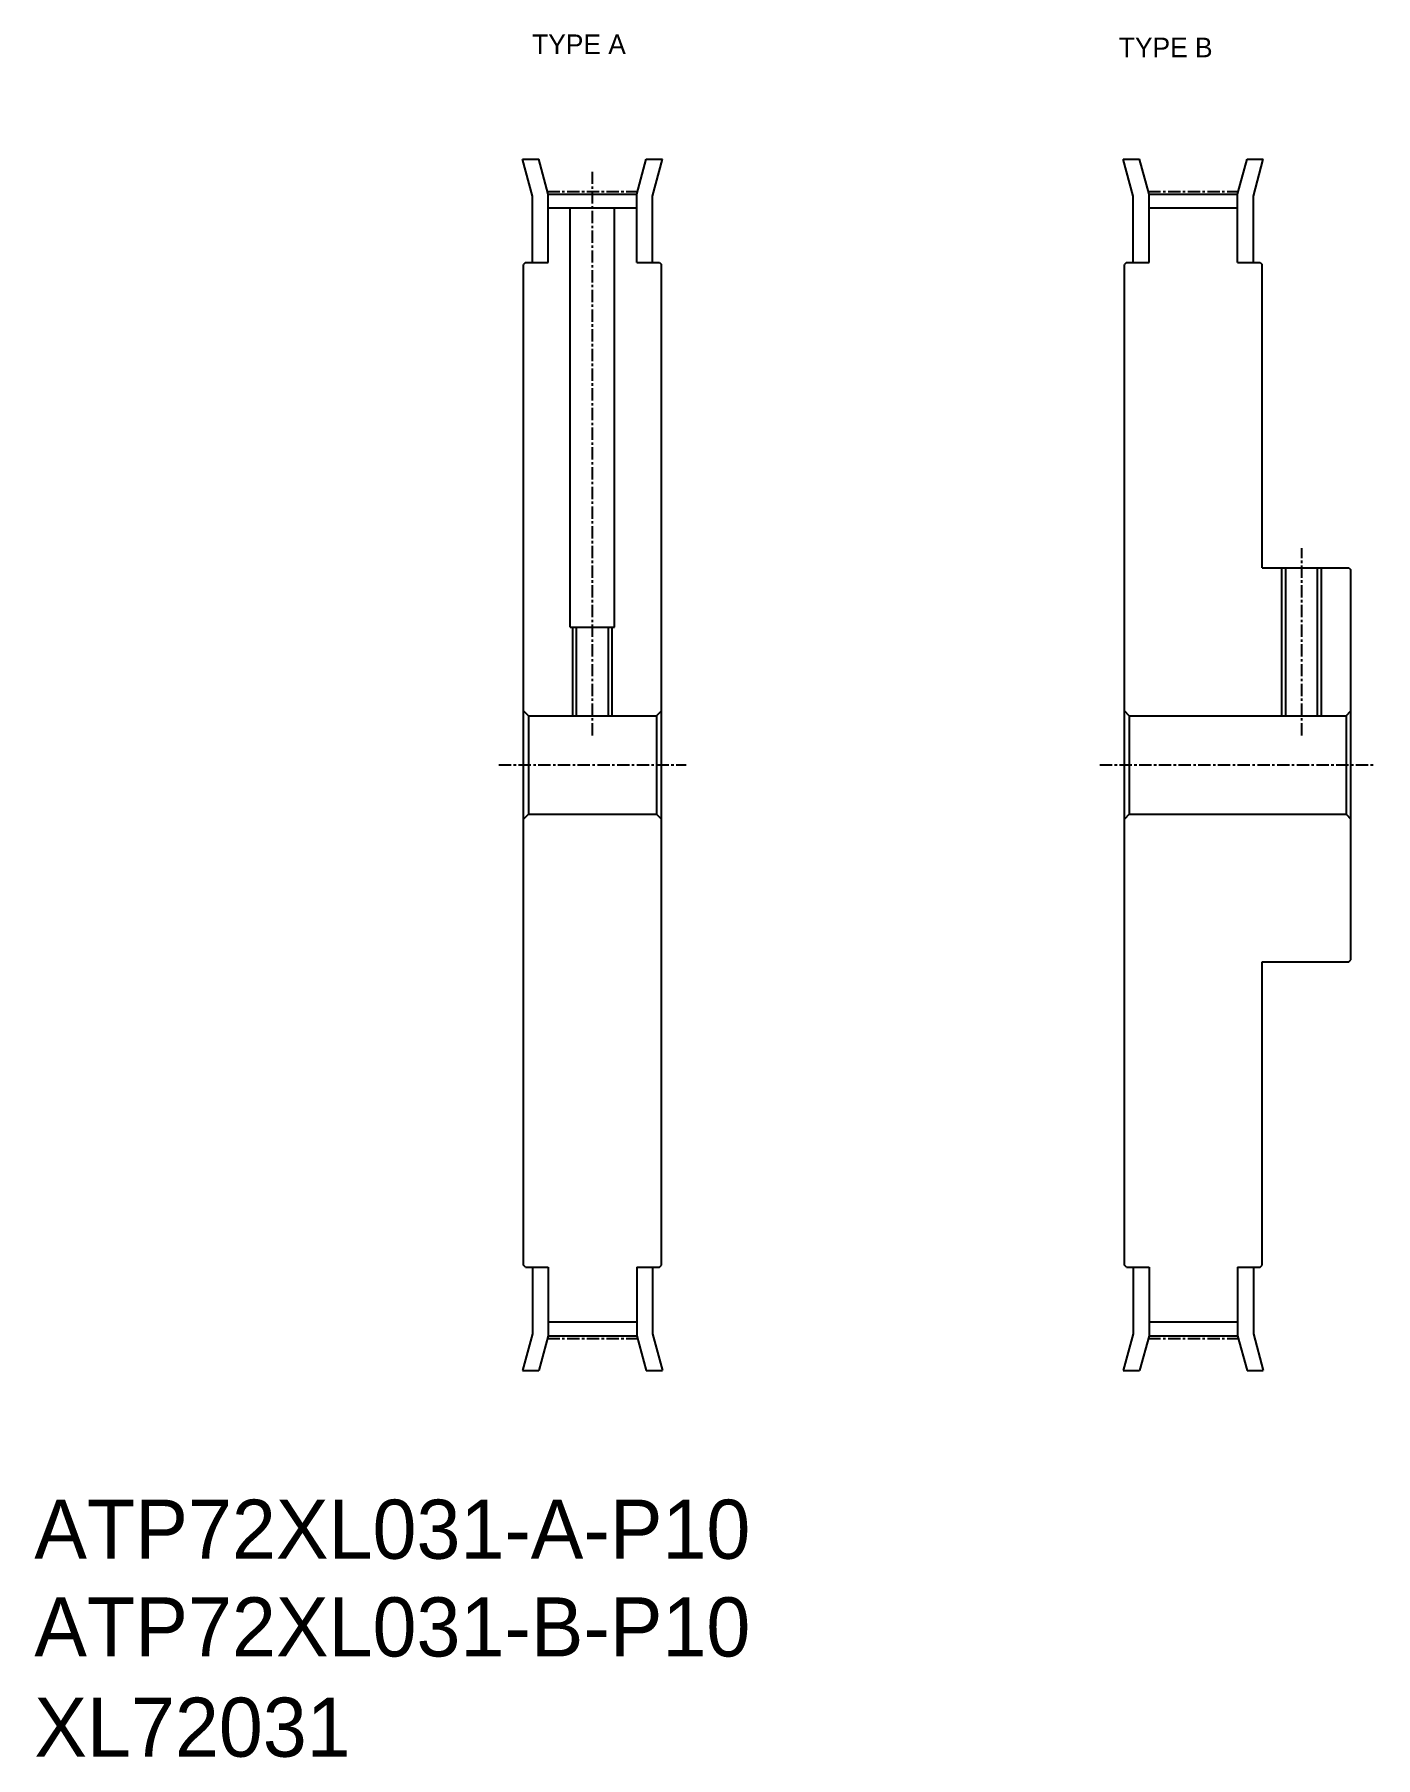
# Model space of a CAD drawing. Extents: x -286 to -150, y -25 to 150.
import ezdxf

# ---------------------------------------------------------------- set-up
doc = ezdxf.new("R2010")
doc.units = 0
doc.linetypes.add('CENTER', pattern=[2, 1.25, -0.25, 0.25, -0.25])
doc.layers.get('0').update_dxf_attribs({"linetype": 'CONTINUOUS'})
doc.layers.add('CENTER', color=1, linetype='CENTER')

msp = doc.modelspace()

# ---------------------------------------------------------------- linework, layer by layer
at = {"color": 7, "linetype": 'CONTINUOUS'}
for p, q in [((-235.42, 133.9), (-236.43, 137.65)), ((-236.43, 137.65), (-234.77, 137.65)), ((-233.82, 134.11), (-234.77, 137.65)), ((-224.82, 134.11), (-223.87, 137.65)), ((-223.87, 137.65), (-222.22, 137.65)), ((-223.22, 133.9), (-222.22, 137.65)), ((-175.42, 137.65), (-173.76, 137.65)), ((-174.41, 133.9), (-175.42, 137.65)), ((-172.81, 134.11), (-173.76, 137.65)), ((-163.81, 134.11), (-162.86, 137.65)), ((-162.86, 137.65), (-161.21, 137.65)), ((-162.21, 133.9), (-161.21, 137.65)), ((-235.42, 127.15), (-235.42, 133.9)), ((-233.82, 134.11), (-224.82, 134.11)), ((-233.82, 127.15), (-233.82, 134.11)), ((-224.82, 127.15), (-224.82, 134.11)), ((-223.22, 127.15), (-223.22, 133.9)), ((-174.41, 127.15), (-174.41, 133.9)), ((-172.81, 127.15), (-172.81, 134.11)), ((-172.81, 134.11), (-163.81, 134.11)), ((-163.81, 127.15), (-163.81, 134.11)), ((-162.21, 127.15), (-162.21, 133.9)), ((-233.82, 132.71), (-224.82, 132.71)), ((-231.57, 90.15), (-231.57, 132.71)), ((-227.07, 90.15), (-227.07, 132.71)), ((-172.81, 132.71), (-163.81, 132.71)), ((-236.12, 127.15), (-236.32, 126.95)), ((-236.32, 25.35), (-236.32, 126.95)), ((-236.12, 127.15), (-233.82, 127.15)), ((-224.82, 127.15), (-222.52, 127.15)), ((-222.52, 127.15), (-222.32, 126.95)), ((-222.32, 25.35), (-222.32, 126.95)), ((-175.11, 127.15), (-175.31, 126.95)), ((-175.31, 25.35), (-175.31, 126.95)), ((-175.11, 127.15), (-172.81, 127.15)), ((-163.81, 127.15), (-161.51, 127.15)), ((-161.51, 127.15), (-161.31, 126.95)), ((-161.31, 96.15), (-161.31, 126.95)), ((-161.31, 96.15), (-152.51, 96.15)), ((-158.93, 81.15), (-158.93, 96.15)), ((-155.69, 81.15), (-155.69, 96.15)), ((-152.51, 96.15), (-152.31, 95.95)), ((-152.31, 56.35), (-152.31, 95.95)), ((-231.57, 90.15), (-227.07, 90.15)), ((-230.94, 81.15), (-230.94, 90.15)), ((-227.7, 81.15), (-227.7, 90.15)), ((-235.82, 81.15), (-236.32, 81.65)), ((-235.82, 81.15), (-222.82, 81.15)), ((-235.82, 81.15), (-235.82, 71.15)), ((-222.82, 81.15), (-222.32, 81.65)), ((-222.82, 81.15), (-222.82, 71.15)), ((-174.81, 81.15), (-175.31, 81.65)), ((-174.81, 81.15), (-152.81, 81.15)), ((-174.81, 81.15), (-174.81, 71.15)), ((-152.81, 81.15), (-152.31, 81.65)), ((-152.81, 81.15), (-152.81, 71.15)), ((-235.82, 71.15), (-236.32, 70.65)), ((-235.82, 71.15), (-222.82, 71.15)), ((-222.82, 71.15), (-222.32, 70.65)), ((-174.81, 71.15), (-175.31, 70.65)), ((-174.81, 71.15), (-152.81, 71.15)), ((-152.81, 71.15), (-152.31, 70.65)), ((-161.31, 25.35), (-161.31, 56.15)), ((-161.31, 56.15), (-152.51, 56.15)), ((-152.51, 56.15), (-152.31, 56.35)), ((-236.12, 25.15), (-236.32, 25.35)), ((-236.12, 25.15), (-233.82, 25.15)), ((-235.42, 25.15), (-235.42, 18.4)), ((-233.82, 25.15), (-233.82, 18.19)), ((-224.82, 25.15), (-224.82, 18.19)), ((-224.82, 25.15), (-222.52, 25.15)), ((-223.22, 25.15), (-223.22, 18.4)), ((-222.52, 25.15), (-222.32, 25.35)), ((-175.11, 25.15), (-175.31, 25.35)), ((-175.11, 25.15), (-172.81, 25.15)), ((-174.41, 25.15), (-174.41, 18.4)), ((-172.81, 25.15), (-172.81, 18.19)), ((-163.81, 25.15), (-161.51, 25.15)), ((-163.81, 25.15), (-163.81, 18.19)), ((-162.21, 25.15), (-162.21, 18.4)), ((-161.51, 25.15), (-161.31, 25.35)), ((-233.82, 19.59), (-224.82, 19.59)), ((-172.81, 19.59), (-163.81, 19.59)), ((-235.42, 18.4), (-236.43, 14.65)), ((-233.82, 18.19), (-234.77, 14.65)), ((-233.82, 18.19), (-224.82, 18.19)), ((-224.82, 18.19), (-223.87, 14.65)), ((-223.22, 18.4), (-222.22, 14.65)), ((-174.41, 18.4), (-175.42, 14.65)), ((-172.81, 18.19), (-173.76, 14.65)), ((-172.81, 18.19), (-163.81, 18.19)), ((-163.81, 18.19), (-162.86, 14.65)), ((-162.21, 18.4), (-161.21, 14.65)), ((-236.43, 14.65), (-234.77, 14.65)), ((-223.87, 14.65), (-222.22, 14.65)), ((-175.42, 14.65), (-173.76, 14.65)), ((-162.86, 14.65), (-161.21, 14.65))]:
    msp.add_line(p, q, dxfattribs=at)
at = {"color": 3, "linetype": 'CONTINUOUS'}
for p, q in [((-159.31, 81.15), (-159.31, 96.15)), ((-155.31, 81.15), (-155.31, 96.15)), ((-231.32, 81.15), (-231.32, 90.15)), ((-227.32, 81.15), (-227.32, 90.15))]:
    msp.add_line(p, q, dxfattribs=at)
at = {"layer": 'CENTER', "color": 1, "linetype": 'CENTER'}
for p, q in [((-229.32, 79.15), (-229.32, 136.36)), ((-233.89, 134.36), (-224.75, 134.36)), ((-172.88, 134.36), (-163.74, 134.36)), ((-157.31, 79.15), (-157.31, 98.15)), ((-238.82, 76.15), (-219.82, 76.15)), ((-177.81, 76.15), (-149.81, 76.15)), ((-233.89, 17.93), (-224.75, 17.93)), ((-172.88, 17.93), (-163.74, 17.93))]:
    msp.add_line(p, q, dxfattribs=at)

# ---------------------------------------------------------------- texts
at = {"color": 7, "linetype": 'CONTINUOUS'}
for s, height, p in [('TYPE A', 2, (-235.44, 148.32)), ('TYPE B', 2, (-175.87, 148)), ('ATP72XL031-A-P10', 6, (-285.99, -4.45)), ('ATP72XL031-B-P10', 6, (-285.99, -14.37)), ('XL72031', 6, (-285.99, -24.55))]:
    msp.add_text(s, height=height, dxfattribs=at).set_placement(p)

doc.saveas('drawing.dxf')
